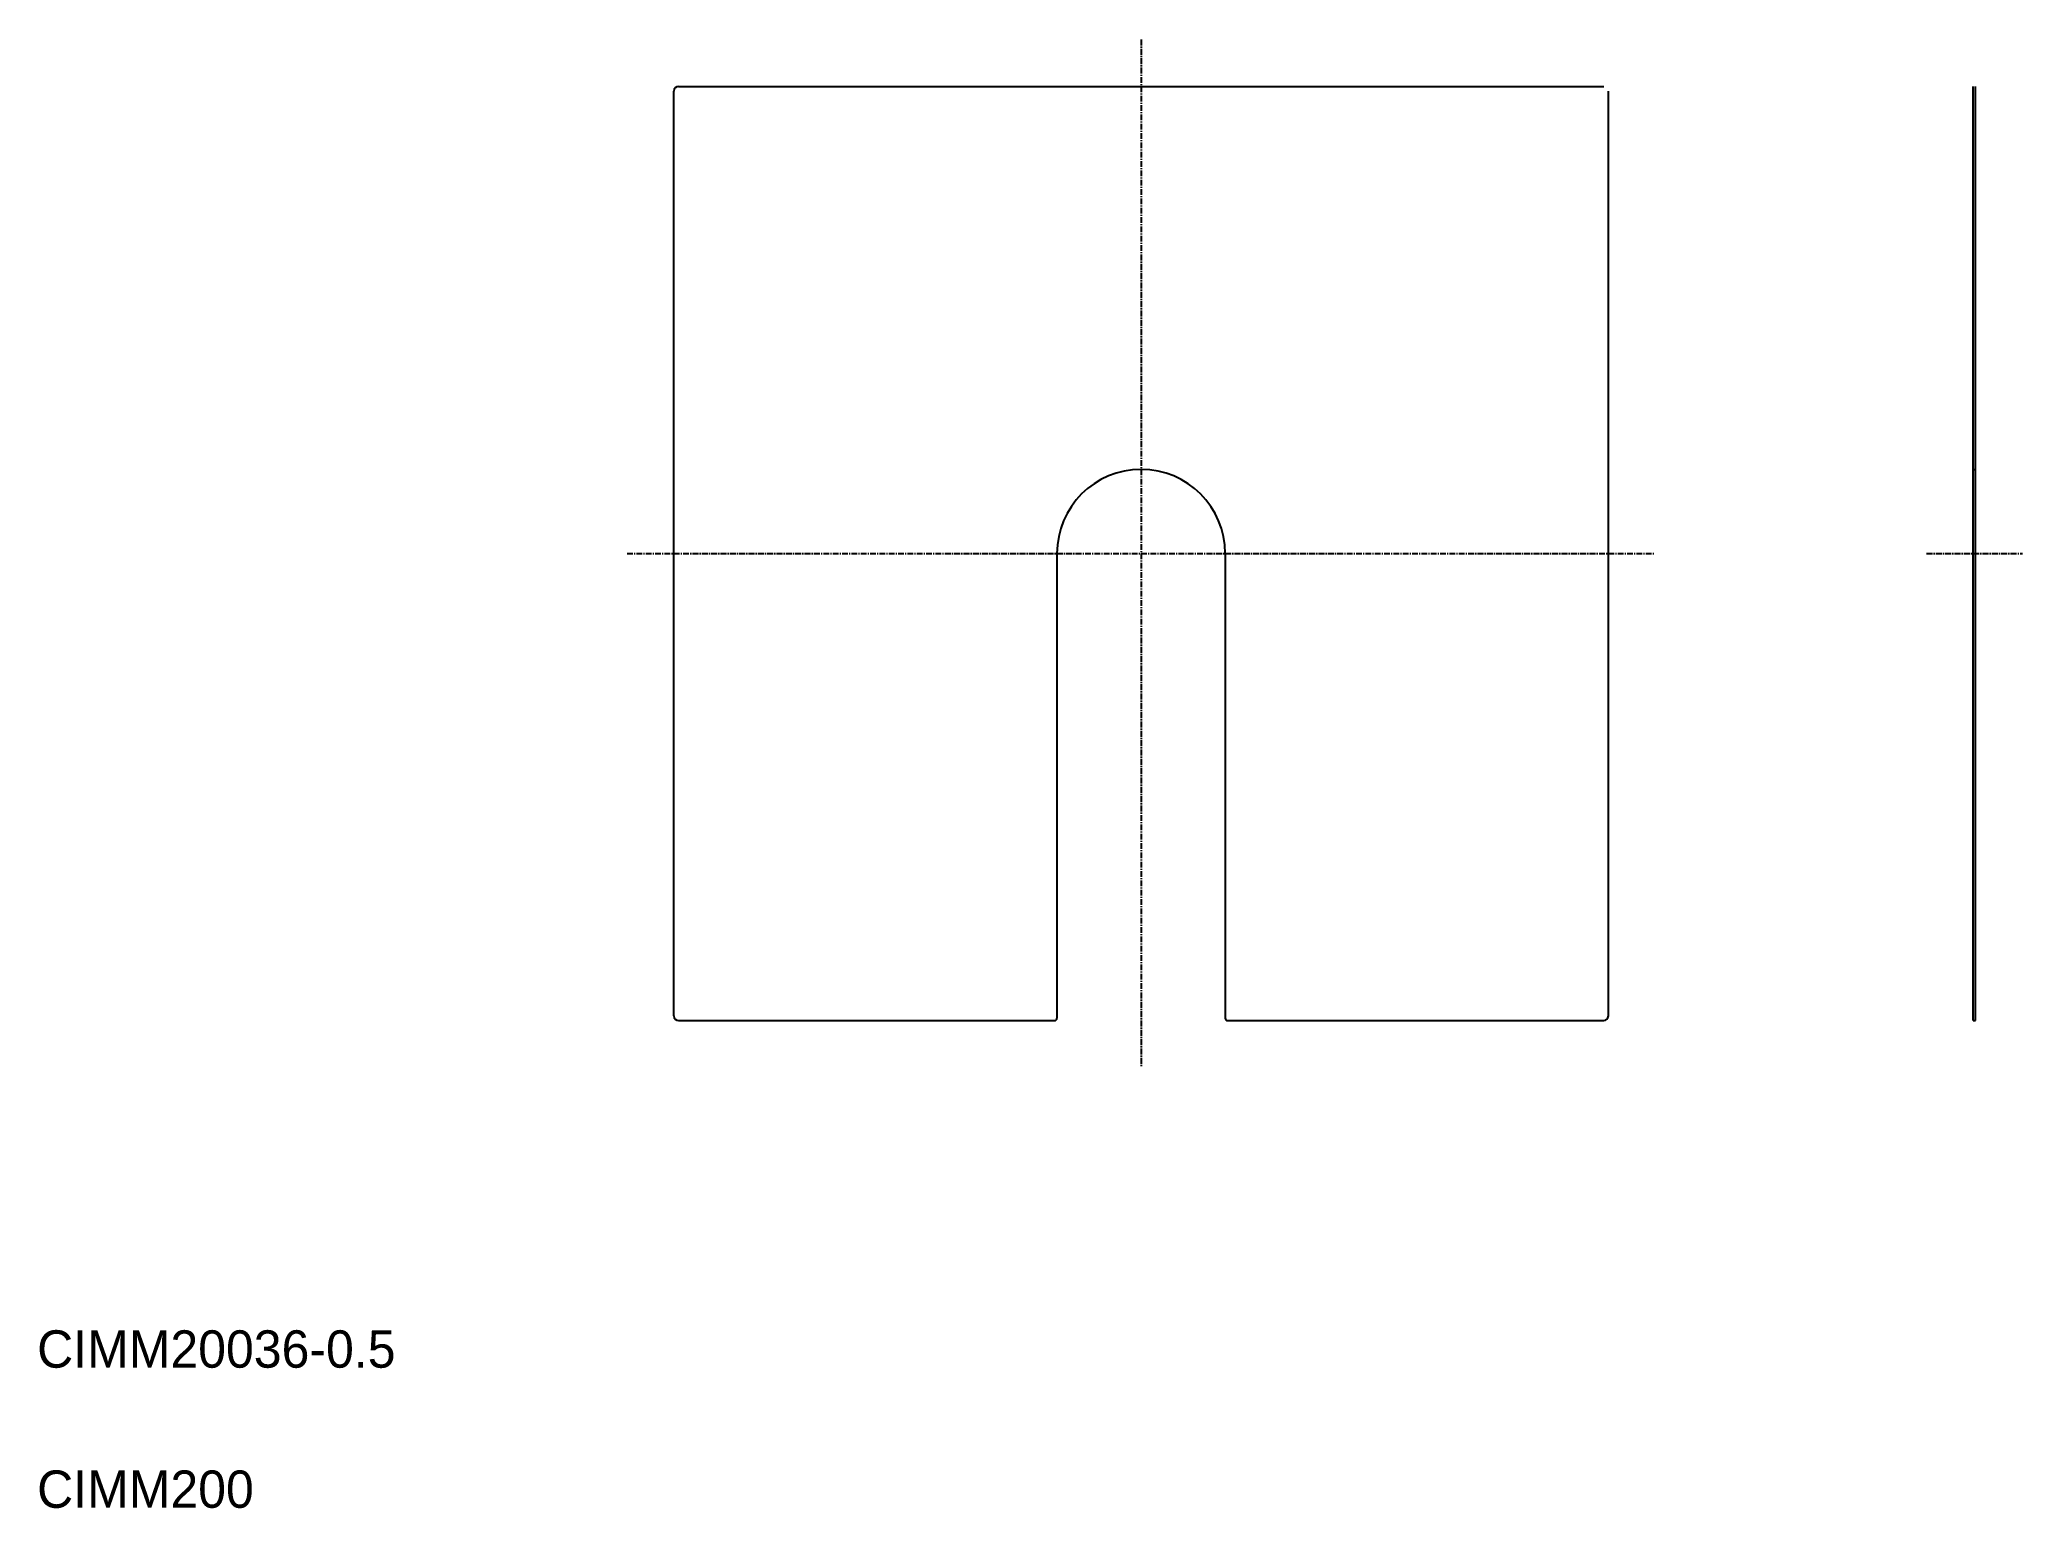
# Model space of a CAD drawing. Extents: x 21 to 445, y 20 to 334.
import ezdxf

# ---------------------------------------------------------------- set-up
doc = ezdxf.new("R2010")
doc.units = 0
doc.linetypes.add('CENTER', pattern=[2, 1.25, -0.25, 0.25, -0.25])
doc.linetypes.add('DASHED', pattern=[0.75, 0.5, -0.25])
doc.layers.get('0').update_dxf_attribs({"linetype": 'CONTINUOUS'})
doc.layers.add('CENTER', color=1, linetype='CENTER')

msp = doc.modelspace()

# ---------------------------------------------------------------- linework, layer by layer
at = {"color": 7, "linetype": 'CONTINUOUS'}
for p, q in [((156.26, 125.33), (156.26, 323.33)), ((157.26, 324.33), (355.26, 324.33)), ((356.26, 125.33), (356.26, 323.33)), ((434.36, 124.33), (434.36, 324.33)), ((434.86, 124.33), (434.86, 324.33)), ((238.26, 224.33), (238.26, 124.83)), ((274.26, 224.33), (274.26, 124.83)), ((157.26, 124.33), (237.76, 124.33)), ((274.76, 124.33), (355.26, 124.33)), ((434.36, 124.33), (434.86, 124.33))]:
    msp.add_line(p, q, dxfattribs=at)
at = {"color": 3, "linetype": 'DASHED'}
msp.add_line((434.36, 242.33), (434.86, 242.33), dxfattribs=at)
for p, q in [((434.86, 224.33), (434.86, 224.33)), ((434.86, 174.33), (434.86, 174.33))]:
    msp.add_line(p, q)
at = {"color": 7, "linetype": 'CONTINUOUS'}
for centre, radius, start, end in [((157.26, 323.33), 1, 90, 180), ((256.26, 224.33), 18, 0, 180), ((157.26, 125.33), 1, 180, 270), ((237.76, 124.83), 0.5, 270, 0), ((274.76, 124.83), 0.5, 180, 270), ((355.26, 125.33), 1, 270, 0)]:
    msp.add_arc(centre, radius, start, end, dxfattribs=at)
at = {"layer": 'CENTER', "color": 1, "linetype": 'CENTER'}
for p, q in [((256.26, 334.33), (256.26, 114.33)), ((146.26, 224.33), (366.26, 224.33)), ((424.36, 224.33), (444.86, 224.33))]:
    msp.add_line(p, q, dxfattribs=at)

# ---------------------------------------------------------------- texts
at = {"color": 7, "linetype": 'CONTINUOUS'}
for s, p in [('CIMM20036-0.5', (20, 50)), ('CIMM200', (20, 20))]:
    msp.add_text(s, height=8, dxfattribs=at).set_placement(p)

doc.saveas('drawing.dxf')
